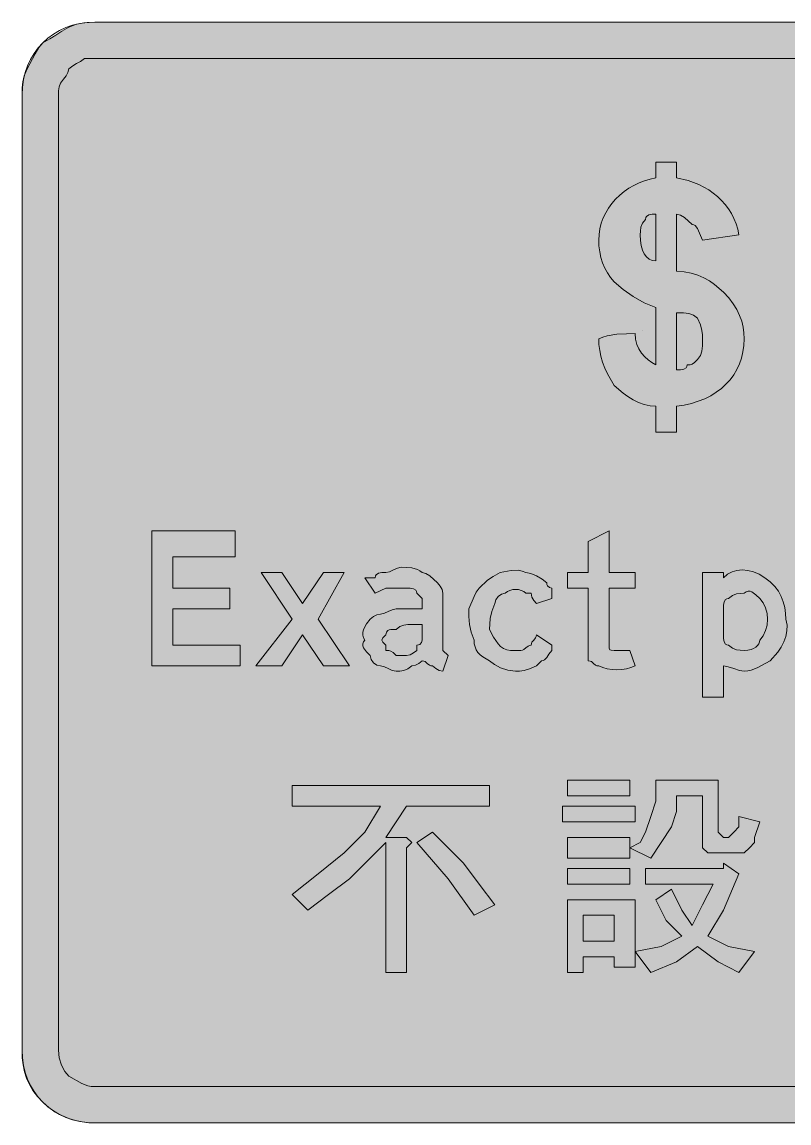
# Model space of a CAD drawing. Header units: metres. Extents: x 106 to 460, y 8 to 263.
# Drawn here: x 105.9 to 283, y 8.4 to 262.8 of the extents above; entities that cross this region are included whole.
import ezdxf

# ---------------------------------------------------------------- set-up
doc = ezdxf.new("R2010")
doc.units = ezdxf.units.M
for name, color, linetype, true_color in [('FILL_BLUE_0000FF', 7, 'Continuous', 0x0000ff), ('FILL_WHITE_FFFFFF', 7, 'Continuous', 0xffffff), ('STROKE_BLUE_0000FF', 7, 'Continuous', 0x0000ff), ('STROKE_WHITE_FFFFFF', 7, 'Continuous', 0xffffff)]:
    doc.layers.add(name, color=color, linetype=linetype, true_color=true_color)

msp = doc.modelspace()

# ---------------------------------------------------------------- hatches: boundary and pattern name
at = {"layer": 'FILL_BLUE_0000FF', "true_color": 0x0000ff}
h = msp.add_hatch(color=7, dxfattribs=at)
h.dxf.hatch_style = 1
h.paths.add_polyline_path([(444.81, 254.24), (446.41, 253.76), (447.84, 253.01), (449.07, 252), (450.08, 250.77), (450.83, 249.34), (451.31, 247.74), (451.47, 246), (451.47, 25.2), (451.43, 23.42), (451.17, 21.75), (450.88, 20.99), (450.46, 20.31), (449.86, 19.7), (449.07, 19.2), (447.96, 18.32), (446.52, 17.55), (444.85, 17.01), (443.07, 16.8), (122.67, 16.8), (121.82, 16.85), (121.06, 17.01), (119.67, 17.55), (116.67, 19.2), (115.79, 20.31), (115.02, 21.75), (114.48, 23.42), (114.27, 25.2), (114.27, 246), (114.29, 246.9), (114.42, 247.8), (114.78, 248.7), (115.47, 249.6), (116.07, 250.35), (116.48, 251.12), (116.67, 252), (117.57, 252.71), (118.47, 253.2), (119.37, 253.69), (120.27, 254.4), (122.67, 254.4), (443.07, 254.4), (444.81, 254.24)])
at = {"layer": 'FILL_WHITE_FFFFFF', "true_color": 0xffffff}
h = msp.add_hatch(color=7, dxfattribs=at)
h.dxf.hatch_style = 1
h.paths.add_polyline_path([(444.84, 262.72), (446.55, 262.47), (448.19, 262.07), (449.75, 261.52), (451.22, 260.84), (452.6, 260.02), (453.89, 259.07), (455.07, 258), (456.14, 256.82), (457.09, 255.53), (457.91, 254.15), (458.6, 252.67), (459.14, 251.12), (459.54, 249.48), (459.79, 247.77), (459.87, 246), (459.87, 25.2), (459.85, 23.42), (459.72, 21.75), (459.36, 20.31), (459.07, 19.7), (458.67, 19.2), (458.61, 18.3), (458.45, 17.42), (458.16, 16.56), (457.77, 15.75), (457.26, 14.99), (456.65, 14.31), (455.91, 13.7), (455.07, 13.2), (453.72, 11.96), (452.35, 10.93), (450.96, 10.1), (449.52, 9.45), (448.03, 8.97), (446.46, 8.64), (444.82, 8.46), (443.07, 8.4), (122.67, 8.4), (121.27, 8.46), (119.78, 8.64), (118.24, 8.97), (116.67, 9.45), (115.1, 10.1), (113.56, 10.93), (112.07, 11.96), (110.67, 13.2), (109.43, 14.55), (108.4, 15.92), (107.57, 17.31), (106.92, 18.75), (106.44, 20.24), (106.11, 21.81), (105.93, 23.45), (105.87, 25.2), (105.87, 246), (105.89, 247.61), (106.02, 249), (106.38, 250.39), (107.07, 252), (108.87, 255.45), (109.77, 256.89), (110.67, 258), (112.28, 258.9), (113.67, 259.8), (115.06, 260.7), (116.67, 261.6), (118.45, 262.29), (120.12, 262.65), (122.67, 262.8), (443.07, 262.8), (444.84, 262.72)])
h = msp.add_hatch(color=7, dxfattribs=at)
h.dxf.hatch_style = 1
h.paths.add_polyline_path([(248.36, 187.26), (248.97, 186.3), (249.7, 185.46), (250.51, 184.72), (251.37, 184.11), (252.27, 183.6), (252.27, 196.8), (249.59, 197.91), (247.02, 199.35), (244.68, 201.02), (242.67, 202.8), (241.83, 203.75), (241.1, 204.81), (240.48, 205.94), (239.97, 207.15), (239.58, 208.41), (239.3, 209.72), (239.13, 211.05), (239.07, 212.4), (239.14, 213.74), (239.34, 215.04), (239.67, 216.3), (240.12, 217.52), (240.68, 218.69), (241.35, 219.8), (242.11, 220.86), (242.97, 221.85), (243.91, 222.77), (244.93, 223.61), (246.02, 224.38), (247.17, 225.06), (248.38, 225.64), (249.64, 226.13), (250.94, 226.52), (252.27, 226.8), (252.27, 230.4), (257.07, 230.4), (257.07, 226.8), (259.71, 226.18), (262.19, 225.24), (264.47, 223.99), (266.52, 222.45), (267.44, 221.57), (268.28, 220.62), (269.05, 219.61), (269.73, 218.53), (270.31, 217.39), (270.8, 216.19), (271.19, 214.92), (271.47, 213.6), (263.07, 212.4), (261.87, 215.1), (261.38, 215.77), (261.07, 215.94), (260.67, 216), (258.87, 217.65), (257.97, 218.19), (257.07, 218.4), (257.07, 205.2), (258.81, 205.09), (260.45, 204.79), (261.96, 204.31), (263.37, 203.7), (264.66, 202.97), (265.85, 202.16), (267.87, 200.4), (269.11, 199.05), (270.14, 197.7), (270.97, 196.35), (271.62, 195), (272.1, 193.65), (272.43, 192.3), (272.61, 190.95), (272.67, 189.6), (272.6, 188.05), (272.39, 186.57), (272.05, 185.14), (271.58, 183.79), (270.99, 182.5), (270.27, 181.29), (269.43, 180.15), (268.47, 179.1), (267.4, 178.13), (266.22, 177.25), (264.94, 176.46), (263.56, 175.76), (262.07, 175.17), (260.5, 174.67), (258.83, 174.28), (257.07, 174), (257.07, 168), (252.27, 168), (252.27, 174), (250.92, 174.11), (249.59, 174.41), (248.28, 174.89), (247.02, 175.5), (245.81, 176.23), (244.68, 177.04), (242.67, 178.8), (241.1, 181.5), (240.48, 182.85), (239.97, 184.2), (239.58, 185.55), (239.3, 186.9), (239.13, 188.25), (239.07, 189.6), (240.02, 190), (241.06, 190.29), (243.27, 190.65), (245.48, 190.78), (247.47, 190.8), (247.58, 189.51), (247.88, 188.32), (248.36, 187.26)])
h.paths.add_polyline_path([(250.62, 218.25), (250.08, 217.89), (249.92, 217.6), (249.87, 217.2), (249.18, 216.3), (248.82, 215.4), (248.69, 214.5), (248.67, 213.6), (248.73, 212.31), (248.9, 211.14), (249.18, 210.12), (249.57, 209.25), (250.08, 208.55), (250.7, 208.03), (251.43, 207.71), (252.27, 207.6), (252.27, 218.4), (251.39, 218.38), (250.62, 218.25)], flags=16)
h.paths.add_polyline_path([(257.95, 182.42), (258.72, 182.55), (259.26, 182.91), (259.42, 183.2), (259.47, 183.6), (260.18, 183.62), (260.67, 183.75), (261.16, 184.11), (261.87, 184.8), (262.56, 185.72), (262.92, 186.75), (263.05, 188.01), (263.07, 189.6), (263.05, 190.52), (262.92, 191.55), (262.56, 192.81), (261.87, 194.4), (260.95, 195.09), (259.92, 195.45), (258.66, 195.58), (257.07, 195.6), (257.07, 182.4), (257.95, 182.42)], flags=16)
h = msp.add_hatch(color=7, dxfattribs=at)
h.dxf.hatch_style = 1
h.paths.add_polyline_path([(135.87, 145.2), (155.07, 145.2), (155.07, 139.2), (140.67, 139.2), (140.67, 132), (153.87, 132), (153.87, 127.2), (140.67, 127.2), (140.67, 118.8), (156.27, 118.8), (156.27, 114), (135.87, 114), (135.87, 145.2)])
h = msp.add_hatch(color=7, dxfattribs=at)
h.dxf.hatch_style = 1
h.paths.add_polyline_path([(241.49, 118.11), (241.62, 117.75), (241.98, 117.62), (242.67, 117.6), (243.87, 117.6), (246.27, 117.6), (247.47, 114), (246.52, 113.61), (245.48, 113.32), (244.39, 113.16), (243.27, 113.1), (242.15, 113.16), (241.06, 113.32), (240.02, 113.61), (239.07, 114), (238.67, 114.05), (238.36, 114.19), (237.87, 114.6), (237.38, 115.01), (237.07, 115.15), (236.67, 115.2), (236.67, 117.6), (236.67, 132), (231.87, 132), (231.87, 135.6), (236.67, 135.6), (236.67, 142.8), (241.47, 145.2), (241.47, 135.6), (247.47, 135.6), (247.47, 132), (241.47, 132), (241.47, 118.8), (241.49, 118.11)])
h = msp.add_hatch(color=7, dxfattribs=at)
h.dxf.hatch_style = 1
h.paths.add_polyline_path([(170.67, 121.2), (165.87, 114), (159.87, 114), (168.27, 124.8), (161.07, 135.6), (165.87, 135.6), (170.67, 128.4), (175.47, 135.6), (180.27, 135.6), (174.27, 124.8), (181.47, 114), (175.47, 114), (170.67, 121.2)])
h = msp.add_hatch(color=7, dxfattribs=at)
h.dxf.hatch_style = 1
h.paths.add_polyline_path([(187.47, 134.4), (187.52, 134.8), (187.68, 135.09), (188.22, 135.45), (188.99, 135.58), (189.87, 135.6), (190.77, 135.79), (191.67, 136.2), (192.57, 136.61), (193.47, 136.8), (195.87, 136.65), (197.18, 136.29), (197.77, 136), (198.27, 135.6), (199.17, 135.39), (200.07, 134.85), (201.87, 133.2), (202.47, 132.45), (202.88, 131.68), (203.07, 130.8), (203.07, 126), (203.07, 118.8), (203.07, 117.6), (204.27, 116.4), (203.07, 112.8), (202.19, 112.99), (201.42, 113.4), (200.67, 114), (200.27, 114.05), (199.96, 114.19), (199.47, 114.6), (198.98, 115.01), (198.67, 115.15), (198.27, 115.2), (197.52, 114.6), (196.75, 114.19), (195.87, 114), (194.97, 113.31), (194.07, 112.95), (193.17, 112.82), (192.27, 112.8), (191.37, 112.99), (190.47, 113.4), (189.57, 113.81), (188.67, 114), (187.79, 114.21), (187.02, 114.75), (186.48, 115.52), (186.27, 116.4), (185.41, 117.3), (184.77, 118.2), (184.61, 118.65), (184.58, 119.1), (184.73, 119.55), (185.07, 120), (184.73, 120.5), (184.58, 121.09), (184.61, 121.73), (184.77, 122.4), (185.41, 123.71), (186.27, 124.8), (187.02, 125.4), (187.79, 125.81), (188.67, 126), (189.57, 126.19), (190.47, 126.6), (191.37, 127.01), (192.27, 127.2), (194.67, 127.2), (198.27, 127.2), (198.27, 128.4), (198.27, 129.6), (197.07, 130.8), (197.02, 131.2), (196.86, 131.49), (196.32, 131.85), (195.55, 131.98), (194.67, 132), (192.27, 132), (191.07, 132), (189.87, 132), (187.47, 130.8), (185.07, 134.4), (187.47, 134.4)])
h.paths.add_polyline_path([(195.55, 116.59), (196.32, 117), (197.07, 117.6), (197.07, 118.8), (197.47, 118.85), (197.76, 118.99), (198.12, 119.4), (198.27, 120), (198.27, 123.6), (195.87, 123.6), (194.97, 123.58), (194.07, 123.45), (193.17, 123.09), (192.27, 122.4), (191.07, 122.4), (190.67, 122.35), (190.38, 122.21), (190.02, 121.8), (189.87, 121.2), (189.2, 120.49), (188.97, 120), (189.2, 119.51), (189.87, 118.8), (189.87, 117.6), (190.58, 117.58), (191.07, 117.45), (191.56, 117.09), (192.27, 116.4), (194.67, 116.4), (195.55, 116.59)], flags=16)
h = msp.add_hatch(color=7, dxfattribs=at)
h.dxf.hatch_style = 1
h.paths.add_polyline_path([(221.07, 117.6), (221.47, 117.65), (221.78, 117.79), (222.27, 118.2), (222.76, 118.61), (223.07, 118.75), (223.47, 118.8), (223.52, 119.2), (223.66, 119.51), (224.07, 120), (224.48, 120.49), (224.62, 120.8), (224.67, 121.2), (228.27, 118.8), (228.27, 117.6), (227.56, 116.72), (227.07, 115.95), (226.58, 115.41), (226.27, 115.25), (225.87, 115.2), (224.67, 114), (223.08, 113.31), (221.82, 112.95), (220.79, 112.82), (219.87, 112.8), (218.09, 113.01), (216.42, 113.55), (214.98, 114.32), (213.87, 115.2), (212.3, 116.12), (211.68, 116.61), (211.17, 117.15), (210.78, 117.74), (210.5, 118.41), (210.33, 119.15), (210.27, 120), (209.58, 121.8), (209.22, 123.6), (209.09, 125.4), (209.07, 127.2), (210.27, 130.05), (210.76, 131.08), (211.47, 132), (213.42, 133.8), (214.68, 134.7), (216.27, 135.6), (218.82, 136.05), (220.49, 136.11), (221.37, 135.94), (222.27, 135.6), (223.36, 135.39), (224.67, 134.85), (225.98, 134.08), (227.07, 133.2), (227.12, 132.8), (227.26, 132.51), (227.67, 132.15), (228.27, 132), (228.27, 129.6), (224.67, 128.4), (224.07, 129.15), (223.66, 129.92), (223.47, 130.8), (222.27, 130.8), (221.77, 131.19), (221.18, 131.47), (220.54, 131.64), (219.87, 131.7), (219.2, 131.64), (218.56, 131.47), (217.97, 131.19), (217.47, 130.8), (216.59, 130.59), (215.82, 130.05), (215.28, 129.28), (215.07, 128.4), (214.38, 126.62), (214.02, 124.95), (213.87, 122.4), (214.79, 120.64), (215.82, 119.1), (216.41, 118.49), (217.08, 118.01), (217.82, 117.71), (218.67, 117.6), (221.07, 117.6)])
h = msp.add_hatch(color=7, dxfattribs=at)
h.dxf.hatch_style = 1
h.paths.add_polyline_path([(269.88, 135.75), (271.01, 136.09), (272.22, 136.2), (273.48, 136.09), (274.79, 135.75), (276.12, 135.19), (277.47, 134.4), (278.71, 133.45), (279.74, 132.39), (280.57, 131.26), (281.22, 130.05), (281.7, 128.79), (282.03, 127.48), (282.21, 126.15), (282.27, 124.8), (282.56, 123.45), (282.55, 122.12), (282.29, 120.81), (281.82, 119.55), (281.18, 118.34), (280.41, 117.21), (278.67, 115.2), (275.67, 113.55), (274.28, 113.01), (273.52, 112.85), (272.67, 112.8), (271.58, 112.99), (270.27, 113.4), (268.96, 113.81), (267.87, 114), (267.87, 106.8), (263.07, 106.8), (263.07, 135.6), (267.87, 135.6), (267.87, 134.4), (268.82, 135.19), (269.88, 135.75)])
h.paths.add_polyline_path([(268.38, 129.39), (268.02, 128.85), (267.89, 128.08), (267.87, 127.2), (267.87, 126), (267.87, 122.4), (267.87, 121.2), (267.89, 120.32), (268.02, 119.55), (268.38, 119.01), (268.67, 118.85), (269.07, 118.8), (269.97, 118.11), (270.87, 117.75), (271.77, 117.62), (272.67, 117.6), (273.51, 117.65), (274.25, 117.81), (274.86, 118.04), (275.37, 118.35), (275.76, 118.71), (276.05, 119.12), (276.21, 119.55), (276.27, 120), (277.06, 121), (277.62, 122.17), (277.96, 123.46), (278.07, 124.8), (277.96, 126.14), (277.62, 127.42), (277.06, 128.6), (276.27, 129.6), (275.37, 130.46), (274.47, 131.1), (274.02, 131.26), (273.57, 131.29), (273.12, 131.14), (272.67, 130.8), (271.77, 130.78), (270.87, 130.65), (269.97, 130.29), (269.07, 129.6), (268.67, 129.55), (268.38, 129.39)], flags=16)
h = msp.add_hatch(color=7, dxfattribs=at)
h.dxf.hatch_style = 1
h.paths.add_polyline_path([(246.27, 87.6), (246.27, 84), (231.87, 84), (231.87, 87.6), (246.27, 87.6)])
h = msp.add_hatch(color=7, dxfattribs=at)
h.dxf.hatch_style = 1
h.paths.add_polyline_path([(266.67, 87.6), (266.67, 76.8), (266.67, 75.6), (267.87, 74.4), (269.07, 74.4), (270.27, 75.6), (271.47, 76.8), (271.47, 79.2), (276.27, 78), (275.07, 74.4), (275.07, 73.2), (273.87, 72), (272.67, 70.8), (271.47, 70.8), (266.67, 70.8), (264.27, 70.8), (263.07, 72), (263.07, 73.2), (263.07, 75.6), (263.07, 84), (257.07, 84), (257.07, 80.4), (255.87, 76.8), (253.47, 73.2), (251.07, 69.6), (246.27, 72), (248.67, 73.2), (249.87, 75.6), (251.07, 79.2), (252.27, 82.8), (252.27, 87.6), (266.67, 87.6)])
h = msp.add_hatch(color=7, dxfattribs=at)
h.dxf.hatch_style = 1
h.paths.add_polyline_path([(213.87, 86.4), (213.87, 81.6), (194.67, 81.6), (189.87, 74.4), (193.47, 74.4), (194.67, 74.4), (195.87, 73.2), (194.67, 72), (194.67, 43.2), (189.87, 43.2), (189.87, 73.2), (186.27, 69.6), (181.47, 64.8), (176.67, 61.2), (171.87, 57.6), (168.27, 61.2), (174.27, 66), (180.27, 70.8), (185.07, 75.6), (188.67, 81.6), (168.27, 81.6), (168.27, 86.4), (213.87, 86.4)])
h = msp.add_hatch(color=7, dxfattribs=at)
h.dxf.hatch_style = 1
h.paths.add_polyline_path([(247.47, 81.6), (247.47, 78), (230.67, 78), (230.67, 81.6), (247.47, 81.6)])
h = msp.add_hatch(color=7, dxfattribs=at)
h.dxf.hatch_style = 1
h.paths.add_polyline_path([(204.27, 64.8), (197.07, 73.2), (200.67, 75.6), (204.27, 72), (207.87, 68.4), (211.47, 63.6), (215.07, 58.8), (210.27, 56.4), (204.27, 64.8)])
h = msp.add_hatch(color=7, dxfattribs=at)
h.dxf.hatch_style = 1
h.paths.add_polyline_path([(246.27, 74.4), (246.27, 69.6), (231.87, 69.6), (231.87, 74.4), (246.27, 74.4)])
h = msp.add_hatch(color=7, dxfattribs=at)
h.dxf.hatch_style = 1
h.paths.add_polyline_path([(246.27, 67.2), (246.27, 63.6), (231.87, 63.6), (231.87, 67.2), (246.27, 67.2)])
h = msp.add_hatch(color=7, dxfattribs=at)
h.dxf.hatch_style = 1
h.paths.add_polyline_path([(267.87, 67.2), (267.87, 68.4), (271.47, 66), (267.87, 57.6), (264.27, 51.6), (269.07, 49.2), (275.07, 48), (271.47, 43.2), (266.67, 45.6), (261.87, 49.2), (257.07, 45.6), (251.07, 43.2), (247.47, 48), (253.47, 49.2), (258.27, 51.6), (254.67, 55.2), (252.27, 60), (255.87, 62.4), (258.27, 57.6), (260.67, 54), (263.07, 58.8), (265.47, 63.6), (249.87, 63.6), (249.87, 67.2), (267.87, 67.2)])
h = msp.add_hatch(color=7, dxfattribs=at)
h.dxf.hatch_style = 1
h.paths.add_polyline_path([(242.67, 44.4), (242.67, 46.8), (235.47, 46.8), (235.47, 43.2), (231.87, 43.2), (231.87, 60), (247.47, 60), (247.47, 44.4), (242.67, 44.4)])
h.paths.add_polyline_path([(242.67, 56.4), (235.47, 56.4), (235.47, 50.4), (242.67, 50.4), (242.67, 56.4)], flags=16)

# ---------------------------------------------------------------- linework, layer by layer
at = {"layer": 'FILL_BLUE_0000FF', "lineweight": 0, "true_color": 0x0000ff}
msp.add_lwpolyline([(443.07, 16.8), (122.67, 16.8), (121.82, 16.85), (121.06, 17.01), (119.67, 17.55), (116.67, 19.2), (115.79, 20.31), (115.02, 21.75), (114.48, 23.42), (114.27, 25.2), (114.27, 246), (114.29, 246.9), (114.42, 247.8), (114.78, 248.7), (115.47, 249.6), (116.07, 250.35), (116.48, 251.12), (116.67, 252), (117.57, 252.71), (118.47, 253.2), (119.37, 253.69), (120.27, 254.4), (122.67, 254.4), (443.07, 254.4)], dxfattribs=at)
at = {"layer": 'FILL_WHITE_FFFFFF', "lineweight": 0, "true_color": 0xffffff}
msp.add_lwpolyline([(443.07, 8.4), (122.67, 8.4), (121.27, 8.46), (119.78, 8.64), (118.24, 8.97), (116.67, 9.45), (115.1, 10.1), (113.56, 10.93), (112.07, 11.96), (110.67, 13.2), (109.43, 14.55), (108.4, 15.92), (107.57, 17.31), (106.92, 18.75), (106.44, 20.24), (106.11, 21.81), (105.93, 23.45), (105.87, 25.2), (105.87, 246), (105.89, 247.61), (106.02, 249), (106.38, 250.39), (107.07, 252), (108.87, 255.45), (109.77, 256.89), (110.67, 258), (112.28, 258.9), (113.67, 259.8), (115.06, 260.7), (116.67, 261.6), (118.45, 262.29), (120.12, 262.65), (122.67, 262.8), (443.07, 262.8)], dxfattribs=at)
for points in [[(248.36, 187.26), (248.97, 186.3), (249.7, 185.46), (250.51, 184.72), (251.37, 184.11), (252.27, 183.6), (252.27, 196.8), (249.59, 197.91), (247.02, 199.35), (244.68, 201.02), (242.67, 202.8), (241.83, 203.75), (241.1, 204.81), (240.48, 205.94), (239.97, 207.15), (239.58, 208.41), (239.3, 209.72), (239.13, 211.05), (239.07, 212.4), (239.14, 213.74), (239.34, 215.04), (239.67, 216.3), (240.12, 217.52), (240.68, 218.69), (241.35, 219.8), (242.11, 220.86), (242.97, 221.85), (243.91, 222.77), (244.93, 223.61), (246.02, 224.38), (247.17, 225.06), (248.38, 225.64), (249.64, 226.13), (250.94, 226.52), (252.27, 226.8), (252.27, 230.4), (257.07, 230.4), (257.07, 226.8), (259.71, 226.18), (262.19, 225.24), (264.47, 223.99), (266.52, 222.45), (267.44, 221.57), (268.28, 220.62), (269.05, 219.61), (269.73, 218.53), (270.31, 217.39), (270.8, 216.19), (271.19, 214.92), (271.47, 213.6), (263.07, 212.4), (261.87, 215.1), (261.38, 215.77), (261.07, 215.94), (260.67, 216), (258.87, 217.65), (257.97, 218.19), (257.07, 218.4), (257.07, 205.2), (258.81, 205.09), (260.45, 204.79), (261.96, 204.31), (263.37, 203.7), (264.66, 202.97), (265.85, 202.16), (267.87, 200.4), (269.11, 199.05), (270.14, 197.7), (270.97, 196.35), (271.62, 195), (272.1, 193.65), (272.43, 192.3), (272.61, 190.95), (272.67, 189.6), (272.6, 188.05), (272.39, 186.57), (272.05, 185.14), (271.58, 183.79), (270.99, 182.5), (270.27, 181.29), (269.43, 180.15), (268.47, 179.1), (267.4, 178.13), (266.22, 177.25), (264.94, 176.46), (263.56, 175.76), (262.07, 175.17), (260.5, 174.67), (258.83, 174.28), (257.07, 174), (257.07, 168), (252.27, 168), (252.27, 174), (250.92, 174.11), (249.59, 174.41), (248.28, 174.89), (247.02, 175.5), (245.81, 176.23), (244.68, 177.04), (242.67, 178.8), (241.1, 181.5), (240.48, 182.85), (239.97, 184.2), (239.58, 185.55), (239.3, 186.9), (239.13, 188.25), (239.07, 189.6), (240.02, 190), (241.06, 190.29), (243.27, 190.65), (245.48, 190.78), (247.47, 190.8), (247.58, 189.51), (247.88, 188.32)], [(250.62, 218.25), (250.08, 217.89), (249.92, 217.6), (249.87, 217.2), (249.18, 216.3), (248.82, 215.4), (248.69, 214.5), (248.67, 213.6), (248.73, 212.31), (248.9, 211.14), (249.18, 210.12), (249.57, 209.25), (250.08, 208.55), (250.7, 208.03), (251.43, 207.71), (252.27, 207.6), (252.27, 218.4), (251.39, 218.38)], [(257.95, 182.42), (258.72, 182.55), (259.26, 182.91), (259.42, 183.2), (259.47, 183.6), (260.18, 183.62), (260.67, 183.75), (261.16, 184.11), (261.87, 184.8), (262.56, 185.72), (262.92, 186.75), (263.05, 188.01), (263.07, 189.6), (263.05, 190.52), (262.92, 191.55), (262.56, 192.81), (261.87, 194.4), (260.95, 195.09), (259.92, 195.45), (258.66, 195.58), (257.07, 195.6), (257.07, 182.4)], [(135.87, 145.2), (155.07, 145.2), (155.07, 139.2), (140.67, 139.2), (140.67, 132), (153.87, 132), (153.87, 127.2), (140.67, 127.2), (140.67, 118.8), (156.27, 118.8), (156.27, 114), (135.87, 114)], [(241.49, 118.11), (241.62, 117.75), (241.98, 117.62), (242.67, 117.6), (243.87, 117.6), (246.27, 117.6), (247.47, 114), (246.52, 113.61), (245.48, 113.32), (244.39, 113.16), (243.27, 113.1), (242.15, 113.16), (241.06, 113.32), (240.02, 113.61), (239.07, 114), (238.67, 114.05), (238.36, 114.19), (237.87, 114.6), (237.38, 115.01), (237.07, 115.15), (236.67, 115.2), (236.67, 117.6), (236.67, 132), (231.87, 132), (231.87, 135.6), (236.67, 135.6), (236.67, 142.8), (241.47, 145.2), (241.47, 135.6), (247.47, 135.6), (247.47, 132), (241.47, 132), (241.47, 118.8)], [(170.67, 121.2), (165.87, 114), (159.87, 114), (168.27, 124.8), (161.07, 135.6), (165.87, 135.6), (170.67, 128.4), (175.47, 135.6), (180.27, 135.6), (174.27, 124.8), (181.47, 114), (175.47, 114)], [(187.47, 134.4), (187.52, 134.8), (187.68, 135.09), (188.22, 135.45), (188.99, 135.58), (189.87, 135.6), (190.77, 135.79), (191.67, 136.2), (192.57, 136.61), (193.47, 136.8), (195.87, 136.65), (197.18, 136.29), (197.77, 136), (198.27, 135.6), (199.17, 135.39), (200.07, 134.85), (201.87, 133.2), (202.47, 132.45), (202.88, 131.68), (203.07, 130.8), (203.07, 126), (203.07, 118.8), (203.07, 117.6), (204.27, 116.4), (203.07, 112.8), (202.19, 112.99), (201.42, 113.4), (200.67, 114), (200.27, 114.05), (199.96, 114.19), (199.47, 114.6), (198.98, 115.01), (198.67, 115.15), (198.27, 115.2), (197.52, 114.6), (196.75, 114.19), (195.87, 114), (194.97, 113.31), (194.07, 112.95), (193.17, 112.82), (192.27, 112.8), (191.37, 112.99), (190.47, 113.4), (189.57, 113.81), (188.67, 114), (187.79, 114.21), (187.02, 114.75), (186.48, 115.52), (186.27, 116.4), (185.41, 117.3), (184.77, 118.2), (184.61, 118.65), (184.58, 119.1), (184.73, 119.55), (185.07, 120), (184.73, 120.5), (184.58, 121.09), (184.61, 121.73), (184.77, 122.4), (185.41, 123.71), (186.27, 124.8), (187.02, 125.4), (187.79, 125.81), (188.67, 126), (189.57, 126.19), (190.47, 126.6), (191.37, 127.01), (192.27, 127.2), (194.67, 127.2), (198.27, 127.2), (198.27, 128.4), (198.27, 129.6), (197.07, 130.8), (197.02, 131.2), (196.86, 131.49), (196.32, 131.85), (195.55, 131.98), (194.67, 132), (192.27, 132), (191.07, 132), (189.87, 132), (187.47, 130.8), (185.07, 134.4)], [(221.07, 117.6), (221.47, 117.65), (221.78, 117.79), (222.27, 118.2), (222.76, 118.61), (223.07, 118.75), (223.47, 118.8), (223.52, 119.2), (223.66, 119.51), (224.07, 120), (224.48, 120.49), (224.62, 120.8), (224.67, 121.2), (228.27, 118.8), (228.27, 117.6), (227.56, 116.72), (227.07, 115.95), (226.58, 115.41), (226.27, 115.25), (225.87, 115.2), (224.67, 114), (223.08, 113.31), (221.82, 112.95), (220.79, 112.82), (219.87, 112.8), (218.09, 113.01), (216.42, 113.55), (214.98, 114.32), (213.87, 115.2), (212.3, 116.12), (211.68, 116.61), (211.17, 117.15), (210.78, 117.74), (210.5, 118.41), (210.33, 119.15), (210.27, 120), (209.58, 121.8), (209.22, 123.6), (209.09, 125.4), (209.07, 127.2), (210.27, 130.05), (210.76, 131.08), (211.47, 132), (213.42, 133.8), (214.68, 134.7), (216.27, 135.6), (218.82, 136.05), (220.49, 136.11), (221.37, 135.94), (222.27, 135.6), (223.36, 135.39), (224.67, 134.85), (225.98, 134.08), (227.07, 133.2), (227.12, 132.8), (227.26, 132.51), (227.67, 132.15), (228.27, 132), (228.27, 129.6), (224.67, 128.4), (224.07, 129.15), (223.66, 129.92), (223.47, 130.8), (222.27, 130.8), (221.77, 131.19), (221.18, 131.47), (220.54, 131.64), (219.87, 131.7), (219.2, 131.64), (218.56, 131.47), (217.97, 131.19), (217.47, 130.8), (216.59, 130.59), (215.82, 130.05), (215.28, 129.28), (215.07, 128.4), (214.38, 126.62), (214.02, 124.95), (213.87, 122.4), (214.79, 120.64), (215.82, 119.1), (216.41, 118.49), (217.08, 118.01), (217.82, 117.71), (218.67, 117.6)], [(269.88, 135.75), (271.01, 136.09), (272.22, 136.2), (273.48, 136.09), (274.79, 135.75), (276.12, 135.19), (277.47, 134.4), (278.71, 133.45), (279.74, 132.39), (280.57, 131.26), (281.22, 130.05), (281.7, 128.79), (282.03, 127.48), (282.21, 126.15), (282.27, 124.8), (282.56, 123.45), (282.55, 122.12), (282.29, 120.81), (281.82, 119.55), (281.18, 118.34), (280.41, 117.21), (278.67, 115.2), (275.67, 113.55), (274.28, 113.01), (273.52, 112.85), (272.67, 112.8), (271.58, 112.99), (270.27, 113.4), (268.96, 113.81), (267.87, 114), (267.87, 106.8), (263.07, 106.8), (263.07, 135.6), (267.87, 135.6), (267.87, 134.4), (268.82, 135.19)], [(268.38, 129.39), (268.02, 128.85), (267.89, 128.08), (267.87, 127.2), (267.87, 126), (267.87, 122.4), (267.87, 121.2), (267.89, 120.32), (268.02, 119.55), (268.38, 119.01), (268.67, 118.85), (269.07, 118.8), (269.97, 118.11), (270.87, 117.75), (271.77, 117.62), (272.67, 117.6), (273.51, 117.65), (274.25, 117.81), (274.86, 118.04), (275.37, 118.35), (275.76, 118.71), (276.05, 119.12), (276.21, 119.55), (276.27, 120), (277.06, 121), (277.62, 122.17), (277.96, 123.46), (278.07, 124.8), (277.96, 126.14), (277.62, 127.42), (277.06, 128.6), (276.27, 129.6), (275.37, 130.46), (274.47, 131.1), (274.02, 131.26), (273.57, 131.29), (273.12, 131.14), (272.67, 130.8), (271.77, 130.78), (270.87, 130.65), (269.97, 130.29), (269.07, 129.6), (268.67, 129.55)], [(195.55, 116.59), (196.32, 117), (197.07, 117.6), (197.07, 118.8), (197.47, 118.85), (197.76, 118.99), (198.12, 119.4), (198.27, 120), (198.27, 123.6), (195.87, 123.6), (194.97, 123.58), (194.07, 123.45), (193.17, 123.09), (192.27, 122.4), (191.07, 122.4), (190.67, 122.35), (190.38, 122.21), (190.02, 121.8), (189.87, 121.2), (189.2, 120.49), (188.97, 120), (189.2, 119.51), (189.87, 118.8), (189.87, 117.6), (190.58, 117.58), (191.07, 117.45), (191.56, 117.09), (192.27, 116.4), (194.67, 116.4)], [(246.27, 87.6), (246.27, 84), (231.87, 84), (231.87, 87.6)], [(266.67, 87.6), (266.67, 76.8), (266.67, 75.6), (267.87, 74.4), (269.07, 74.4), (270.27, 75.6), (271.47, 76.8), (271.47, 79.2), (276.27, 78), (275.07, 74.4), (275.07, 73.2), (273.87, 72), (272.67, 70.8), (271.47, 70.8), (266.67, 70.8), (264.27, 70.8), (263.07, 72), (263.07, 73.2), (263.07, 75.6), (263.07, 84), (257.07, 84), (257.07, 80.4), (255.87, 76.8), (253.47, 73.2), (251.07, 69.6), (246.27, 72), (248.67, 73.2), (249.87, 75.6), (251.07, 79.2), (252.27, 82.8), (252.27, 87.6)], [(213.87, 86.4), (213.87, 81.6), (194.67, 81.6), (189.87, 74.4), (193.47, 74.4), (194.67, 74.4), (195.87, 73.2), (194.67, 72), (194.67, 43.2), (189.87, 43.2), (189.87, 73.2), (186.27, 69.6), (181.47, 64.8), (176.67, 61.2), (171.87, 57.6), (168.27, 61.2), (174.27, 66), (180.27, 70.8), (185.07, 75.6), (188.67, 81.6), (168.27, 81.6), (168.27, 86.4)], [(247.47, 81.6), (247.47, 78), (230.67, 78), (230.67, 81.6)], [(204.27, 64.8), (197.07, 73.2), (200.67, 75.6), (204.27, 72), (207.87, 68.4), (211.47, 63.6), (215.07, 58.8), (210.27, 56.4)], [(246.27, 74.4), (246.27, 69.6), (231.87, 69.6), (231.87, 74.4)], [(246.27, 67.2), (246.27, 63.6), (231.87, 63.6), (231.87, 67.2)], [(267.87, 67.2), (267.87, 68.4), (271.47, 66), (267.87, 57.6), (264.27, 51.6), (269.07, 49.2), (275.07, 48), (271.47, 43.2), (266.67, 45.6), (261.87, 49.2), (257.07, 45.6), (251.07, 43.2), (247.47, 48), (253.47, 49.2), (258.27, 51.6), (254.67, 55.2), (252.27, 60), (255.87, 62.4), (258.27, 57.6), (260.67, 54), (263.07, 58.8), (265.47, 63.6), (249.87, 63.6), (249.87, 67.2)], [(242.67, 44.4), (242.67, 46.8), (235.47, 46.8), (235.47, 43.2), (231.87, 43.2), (231.87, 60), (247.47, 60), (247.47, 44.4)], [(242.67, 56.4), (235.47, 56.4), (235.47, 50.4), (242.67, 50.4)]]:
    msp.add_lwpolyline(points, close=True, dxfattribs=at)
at = {"layer": 'STROKE_BLUE_0000FF', "lineweight": 0, "true_color": 0x0000ff}
msp.add_lwpolyline([(443.07, 262.8), (122.67, 262.8), (120.9, 262.72), (119.19, 262.47), (117.55, 262.07), (116, 261.52), (114.52, 260.84), (113.14, 260.02), (111.85, 259.07), (110.67, 258), (109.6, 256.82), (108.65, 255.53), (107.83, 254.15), (107.15, 252.67), (106.6, 251.12), (106.2, 249.48), (105.95, 247.77), (105.87, 246), (105.87, 25.2), (105.95, 23.43), (106.2, 21.72), (106.6, 20.08), (107.15, 18.52), (107.83, 17.05), (108.65, 15.67), (109.6, 14.38), (110.67, 13.2), (111.85, 12.13), (113.14, 11.18), (114.52, 10.36), (116, 9.67), (117.55, 9.13), (119.19, 8.73), (120.9, 8.48), (122.67, 8.4), (443.07, 8.4)], dxfattribs=at)
at = {"layer": 'STROKE_WHITE_FFFFFF', "lineweight": 0, "true_color": 0xffffff}
for points in [[(249.27, 191.44), (249.27, 191.44)], [(269.27, 131.44), (269.27, 131.44)]]:
    msp.add_lwpolyline(points, dxfattribs=at)

doc.saveas('drawing.dxf')
